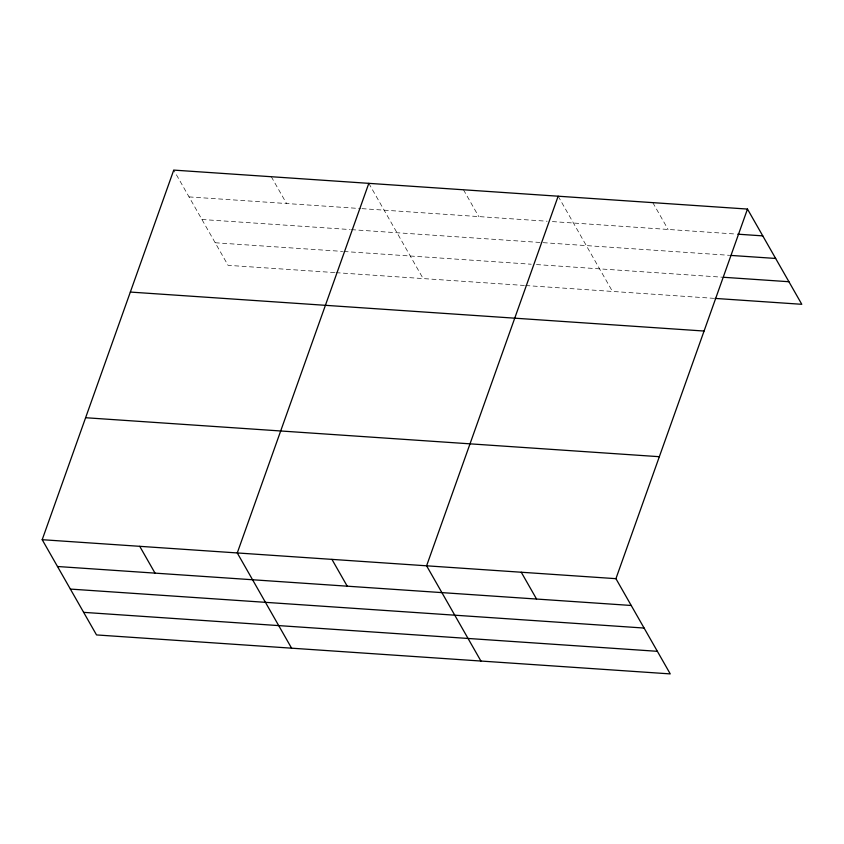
<?xml version="1.0" encoding="UTF-8"?>
<svg xmlns="http://www.w3.org/2000/svg" width="844" height="844" viewBox="0 0 844 844"><rect width="100%" height="100%" fill="white"/><g stroke="black" fill="none" stroke-linecap="round" stroke-linejoin="round"><path stroke-width="0.63" stroke-dasharray="4.22 3.17" d="M189.045 196.905L360.704 208.573M362.002 208.658L547.144 221.233M552.398 221.592L736.474 234.094M201.916 219.493L350.176 229.557M351.473 229.652L729.627 255.331M215.188 242.755L342.632 251.406M343.941 251.501L531.224 264.225M536.478 264.573L721.863 277.17M334.709 272.58L228.07 265.332L173.748 170.098M336.007 272.665L524.377 285.462M525.696 285.546L713.707 298.322M652.813 202.644L668.1 229.452M558.148 196.209L612.47 291.444M463.483 189.784L478.77 216.591M368.817 183.348L423.139 278.583M271.283 176.723L286.57 203.531"/><path stroke-width="1.27" d="M747.478 209.069L615.93 578.668L670.252 673.902L96.522 634.931L42.2 539.696L173.748 170.098L747.478 209.069L801.8 304.304L715.026 298.407M368.817 183.348L237.269 552.947L291.591 648.181M558.148 196.209L426.6 565.807L480.922 661.042M737.793 234.178L762.765 235.877M730.946 255.426L775.647 258.454M723.181 277.254L788.918 281.727M130.335 292.066L704.065 331.038M85.613 417.727L659.343 456.699M42.2 539.696L615.93 578.668M57.487 566.503L631.217 605.475M70.368 589.08L644.099 628.052M83.64 612.354L657.37 651.315M521.265 572.232L536.552 599.04M331.935 559.372L347.222 586.179M139.735 546.321L155.022 573.129"/></g></svg>
